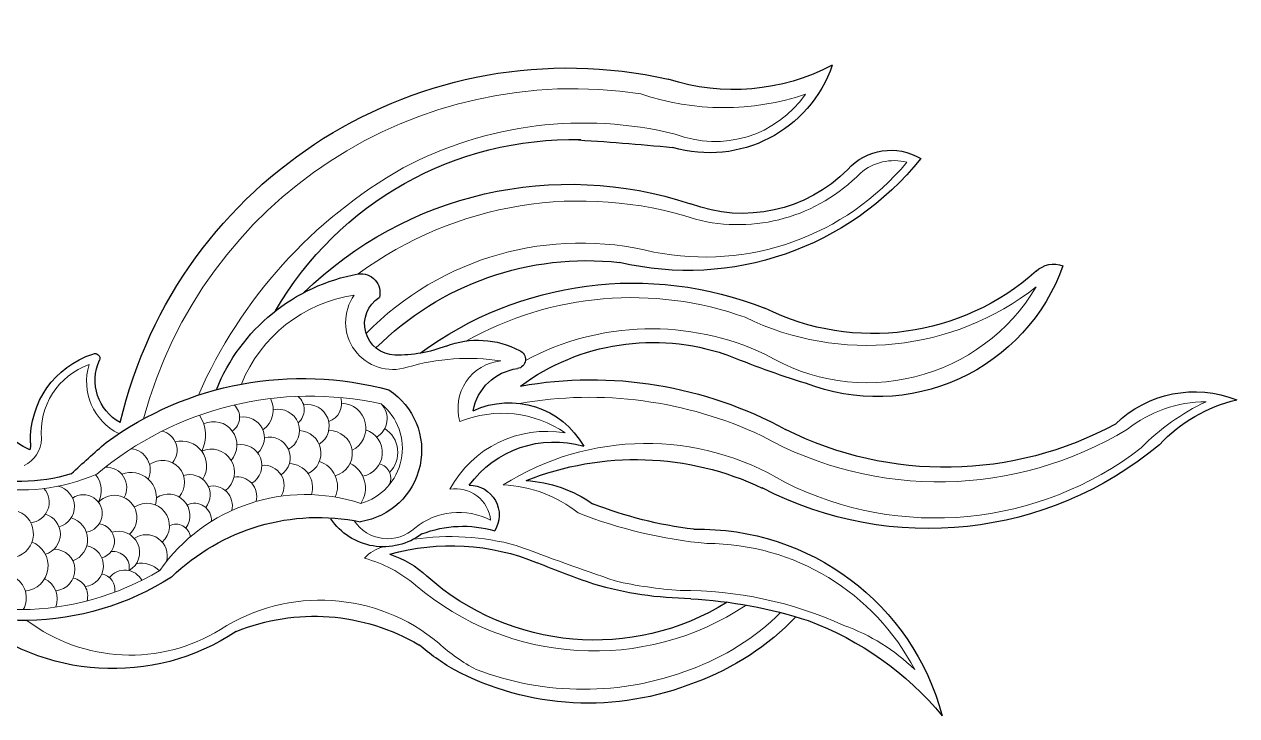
# Model space of a CAD drawing. Header units: inches. Extents: x 21 to 222, y 5 to 84.
# Drawn here: x 171.4 to 222.1, y 8.9 to 37.8 of the extents above; entities that cross this region are included whole.
import ezdxf

# ---------------------------------------------------------------- set-up
doc = ezdxf.new("R2010")
doc.units = ezdxf.units.IN
doc.header["$MEASUREMENT"] = 0
doc.layers.add('Cay', color=96, linetype='Continuous', lineweight=15)
doc.layers.add('LAYER4', color=250, linetype='Continuous', lineweight=9)
doc.layers.add('NETTHAY', color=7, linetype='Continuous')

# ---------------------------------------------------------------- blocks, each defined once
blk = doc.blocks.new('ro')
at = {"layer": 'LAYER4', "ltscale": 3000}
blk.add_lwpolyline([(4149.601, -10357.67, 0.107878), (4154.25, -10360.605, 0.185079), (4165.29, -10360.605)], format="xyb", dxfattribs=at)
for centre, radius, start, end in [((4152.536, -10318.373), 13.248, 251.41932, 288.81356), ((4152.983, -10327.681), 5.688, 214.84553, 291.19226), ((4160.278, -10353.583), 22.933, 14.93588, 98.70226), ((4159.752, -10352.276), 19.859, 62.06285, 103.73036), ((4143.747, -10337.026), 2.67, 49.44197, 104.24017), ((4153.51, -10325.791), 13.54, 219.68476, 281.2072), ((4156.713, -10356.46), 24.99, 23.61124, 60.40028), ((4151.791, -10328.857), 8.802, 224.22772, 284.44863), ((4159.941, -10355.704), 19.266, 53.59818, 108.00147), ((4159.9, -10354.064), 15.455, 44.26928, 104.07492), ((4145.174, -10329.685), 14.203, 231.97602, 296.10359), ((4145.134, -10335.662), 10.149, 210.89314, 301.12493), ((4157.277, -10358.8), 17.377, 60.63137, 109.6867), ((4169.593, -10342.697), 2.432, 252.44133, 35.26572), ((4170.484, -10348.66), 7.448, 21.8977, 81.53845), ((4156.261, -10356.807), 13.775, 61.85452, 115.27402), ((4165.721, -10355.525), 10.967, 73.3703, 98.90022), ((4163.787, -10347.125), 2.447, 343.73852, 84.44846), ((4182.399, -10345.761), 2.979, 296.08549, 17.18915), ((4184.015, -10348.374), 3.704, 354.78774, 70.59763), ((4159.458, -10367.443), 20.877, 80.05175, 115.19478), ((4173.861, -10363.528), 17.022, 49.81918, 102.43503), ((4173.228, -10346.869), 1.003, 163.26578, 250.65821), ((4175.06, -10347.2), 0.902, 130.7189, 229.50267), ((4177.025, -10347.211), 1.271, 152.67021, 234.58216), ((4127.616, -10353.454), 6.662, 51.94084, 89.51126), ((4122.659, -10357.379), 11.713, 44.43535, 64.66001), ((4172.045, -10349.2), 2.947, 128.87356, 254.30178), ((4170.983, -10347.669), 1.097, 135.9053, 239.62797), ((4172.264, -10348.151), 1.283, 91.71847, 243.43096), ((4173.98, -10348.049), 1.109, 79.02875, 237.75077), ((4175.5, -10348.279), 1.098, 76.58225, 241.43554), ((4178.34, -10347.596), 0.851, 131.74478, 236.19004), ((4163.973, -10353.196), 5.805, 68.11253, 124.32672), ((4177.283, -10348.648), 1.072, 78.88912, 227.41372), ((4178.828, -10349.024), 1.201, 65.03722, 221.2695), ((4181.03, -10348.512), 1.791, 145.15853, 207.74796), ((4141.442, -10332.198), 18.73, 238.74057, 299.16901), ((4161.662, -10353.983), 5.662, 28.24227, 99.79282), ((4170.806, -10349.408), 1.471, 122.83446, 224.37123), ((4171.375, -10349.419), 1.242, 108.36821, 258.99555), ((4172.862, -10349.468), 1.184, 88.34063, 255.25488), ((4174.463, -10349.446), 1.168, 92.9838, 244.32725), ((4181.725, -10349.29), 1.011, 103.76415, 220.14565), ((4188.745, -10341.621), 9.719, 246.3327, 314.67862), ((4141.608, -10335.467), 17.323, 232.33319, 296.69493), ((4156.533, -10362.733), 13.785, 57.66745, 121.20797), ((4175.946, -10349.678), 1.064, 75.55155, 236.27336), ((4177.419, -10350.077), 1.074, 78.87152, 239.00835), ((4180.479, -10350.105), 1.283, 75.18515, 212.21318), ((4189.263, -10348.678), 1.56, 181.1905, 244.5087), ((4178.948, -10350.43), 1.193, 65.36928, 232.69021), ((4183.199, -10350.31), 1.103, 96.49551, 205.34904), ((4170.443, -10350.726), 0.747, 102.86415, 211.48786), ((4172.409, -10351.242), 1.407, 115.95756, 214.38613), ((4173.795, -10351.162), 1.351, 108.05471, 203.98407), ((4174.96, -10351.212), 1.231, 91.57411, 197.70199), ((4176.244, -10351.123), 1.051, 84.44896, 211.06023), ((4181.461, -10350.959), 1.137, 53.9942, 221.14959), ((4183.085, -10351.75), 1.31, 68.52005, 196.22628), ((4184.354, -10351.221), 1.048, 86.552, 209.08599), ((4177.621, -10351.68), 1.017, 80.97313, 194.73165), ((4180.058, -10351.603), 1.051, 72.07654, 218.35616), ((4185.901, -10351.373), 1.281, 140.26301, 207.8649), ((4164.196, -10357.772), 6.694, 92.4905, 128.44171), ((4166.348, -10353.084), 1.806, 80.36265, 174.17524), ((4174.101, -10360.731), 9.15, 34.93095, 108.17101), ((4178.885, -10352.158), 1.021, 77.57858, 193.95491), ((4181.156, -10352.667), 1.106, 55.97263, 215.74246), ((4183.937, -10352.768), 1.151, 43.75329, 228.48303), ((4185.541, -10352.561), 0.971, 55.02465, 261.19524), ((4187.079, -10352.204), 1.075, 102.25745, 254.90494), ((4188.37, -10351.979), 1.065, 138.25544, 263.70186), ((4179.824, -10352.91), 0.881, 64.77991, 183.7892), ((4182.269, -10353.19), 1.162, 55.91742, 226.97403), ((4151.125, -10329.773), 24.439, 275.34171, 291.38112), ((4166.192, -10356.076), 3.574, 50.75958, 117.32995), ((4169.859, -10351.789), 2.07, 227.21036, 326.56235), ((4186.485, -10353.909), 1.16, 105.33337, 250.01025), ((4187.812, -10353.625), 1.083, 106.91011, 253.25825), ((4189.358, -10353.602), 1.241, 111.60693, 255.42826), ((4180.77, -10353.856), 0.746, 63.11041, 172.73145), ((4183.734, -10354.564), 1.089, 72.09824, 239.796), ((4184.842, -10353.987), 0.9, 97.24441, 253.81633), ((4153.412, -10366.199), 12.093, 90.05648, 152.44645), ((4166.636, -10366.737), 12.988, 81.65158, 105.21649), ((4182.309, -10354.738), 1.087, 55.76143, 196.03541), ((4188.678, -10355.253), 1.317, 111.61371, 263.77601), ((4086.258, -10148.164), 219.947, 289.07408, 290.48379), ((4169.659, -10356.066), 1.836, 40.87834, 76.99358), ((4184.012, -10355.354), 0.839, 82.61608, 190.3274), ((4185.576, -10355.265), 1.068, 101.27343, 263.55949), ((4187.051, -10355.471), 1.072, 89.82922, 265.61874), ((4172.884, -10361.52), 6.904, 105.42945, 130.26088), ((4182.558, -10356.435), 1.31, 78.61072, 135.62988), ((4153.368, -10335.227), 21.348, 273.79598, 282.90272), ((4188.875, -10343.428), 14.086, 238.91834, 300.1219), ((4183.407, -10356.482), 1.002, 37.81667, 151.40569), ((4184.73, -10356.485), 0.815, 99.70418, 189.27511), ((4186.267, -10356.813), 0.947, 102.44353, 195.54232), ((4188.054, -10356.968), 1.166, 116.04898, 200.87917), ((4189.721, -10356.911), 1.236, 118.18066, 209.07871), ((4154.645, -10376.526), 19.999, 89.60963, 114.55002), ((4159.214, -10345.477), 14.174, 236.42586, 310.52074), ((4173.332, -10366.547), 9.518, 57.30937, 129.93388), ((4149.686, -10367.779), 10.02, 109.52892, 134.27461), ((4183.127, -10351.034), 8.829, 238.18571, 307.11927), ((4161.147, -10352.644), 8.975, 297.49317, 312.60505)]:
    blk.add_arc(centre, radius, start, end, dxfattribs=at)
at = {"layer": 'NETTHAY', "ltscale": 200}
blk.add_lwpolyline([(4148.815, -10357.885, 0.115369), (4154.001, -10361.271, 0.221835), (4166.452, -10360.605, 0.184978)], format="xyb", dxfattribs=at)
for centre, radius, start, end in [((4152.019, -10319.848), 10.842, 242.04134, 288.12342), ((4153.264, -10327.263), 6.687, 198.86228, 286.54001), ((4160.56, -10353.29), 23.707, 13.21548, 102.59072), ((4170.64, -10498.046), 165.099, 93.57847, 95.37733), ((4160.335, -10350.933), 17.664, 29.97737, 91.38664), ((4143.911, -10336.835), 3.011, 42.12237, 120.65689), ((4154.381, -10324.655), 15.365, 218.61737, 283.27543), ((4151.561, -10329.46), 7.617, 224.67976, 290.70491), ((4160.46, -10355.217), 19.639, 45.68574, 108.42176), ((4135.51, -10341.033), 1.339, 46.58439, 110.24498), ((4144.626, -10336.365), 10.169, 199.59891, 291.28636), ((4159.598, -10354.866), 15.35, 44.95566, 96.31719), ((4144.836, -10330.687), 12.59, 228.11341, 296.28797), ((4171.238, -10341.17), 0.982, 82.05672, 194.33839), ((4169.637, -10349.784), 9.742, 21.74469, 79.73052), ((4157.215, -10359.116), 18.442, 53.4917, 111.64742), ((4169.437, -10342.779), 1.609, 271.72258, 58.08709), ((4156.162, -10355.275), 11.542, 53.61665, 108.84401), ((4163.24, -10344.607), 0.484, 110.99235, 261.6971), ((4165.21, -10348.169), 4.551, 68.94609, 118.10434), ((4169.329, -10337.554), 6.835, 248.69055, 271.30577), ((4133.57, -10298.65), 49.442, 287.35517, 292.42973), ((4182.446, -10345.684), 2.491, 298.62505, 24.60245), ((4184.942, -10344.557), 0.248, 64.79546, 201.21846), ((4183.609, -10348.768), 4.663, 358.25354, 72.03112), ((4162.832, -10347.72), 2.656, 10.01512, 82.68473), ((4159.354, -10366.451), 20.792, 79.87554, 118.78689), ((4174.265, -10362.695), 17.102, 53.76166, 105.1495), ((4128.26, -10352.122), 5.842, 45.64804, 111.82246), ((4171.827, -10349.304), 3.721, 123.10364, 261.15599), ((4124.305, -10354.366), 7.873, 42.8897, 76.90443), ((4163.591, -10351.265), 4.415, 65.1368, 150.35942), ((4186.988, -10346.214), 3.33, 293.10591, 347.5128), ((4141.114, -10331.826), 18.35, 241.44908, 296.63848), ((4188.857, -10341.379), 9.526, 253.6034, 315.0693), ((4141.986, -10334.766), 18.568, 230.08788, 297.45743), ((4161.26, -10354.317), 5.448, 36.24681, 106.04961), ((4147.371, -10391.755), 56.619, 46.74615, 49.18947), ((4191.328, -10348.886), 3.058, 180.46303, 187.3394), ((4157.066, -10364.977), 15.202, 68.18285, 115.38999), ((4163.1, -10357.472), 6.62, 93.3199, 125.0976), ((4165.654, -10352.641), 1.545, 90, 211.74297), ((4151.372, -10331.694), 21.849, 277.12148, 291.25858), ((4170.073, -10351.001), 3.276, 232.89704, 325.94605), ((4173.423, -10363.619), 10.857, 45.77151, 101.51807), ((4153.79, -10366.329), 12.959, 88.71517, 165.07074), ((4165.985, -10358.992), 5.777, 68.56848, 106.54641), ((4166.583, -10365.817), 11.597, 74.14891, 112.46895), ((4171.137, -10359.2), 4.746, 106.98139, 134.08269), ((4144.104, -10311.548), 47.143, 288.71523, 292.50827), ((4159.2, -10346.131), 12.956, 238.11271, 311.79678), ((4188.664, -10343.817), 14.259, 237.46868, 300.56876), ((4154.006, -10338.494), 18.46, 270.71686, 286.43988), ((4155.612, -10381.152), 24.239, 93.25268, 107.86632), ((4173.649, -10368.475), 10.618, 67.77723, 120.60596), ((4184.028, -10349.04), 11.523, 236.47875, 310.63176), ((4153.948, -10373.518), 16.48, 110.50133, 140.29936), ((4159.86, -10349.39), 13.009, 300.44571, 310.1238)]:
    blk.add_arc(centre, radius, start, end, dxfattribs=at)

msp = doc.modelspace()

# ---------------------------------------------------------------- block references
at = {"layer": 'Cay', "xscale": -0.81, "yscale": 0.81, "zscale": 0.81}
msp.add_blockref('ro', (3564.194, 8402.898), dxfattribs=at)

doc.saveas('drawing.dxf')
